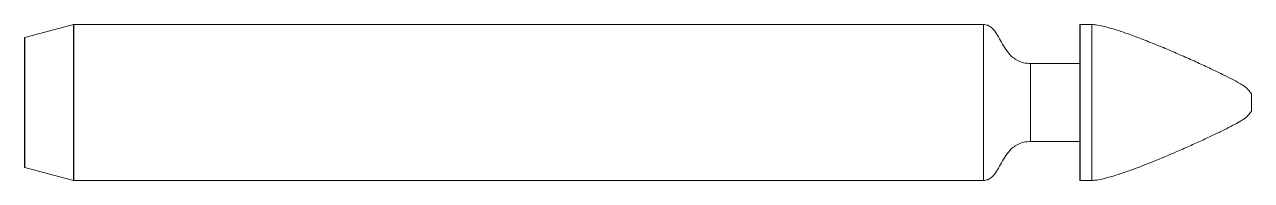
# Model space of a CAD drawing. Header units: millimetres. Extents: x -50 to 0, y -3.2 to 3.2.
import ezdxf

# ---------------------------------------------------------------- set-up
doc = ezdxf.new("R2010")
doc.units = ezdxf.units.MM

msp = doc.modelspace()

# ---------------------------------------------------------------- linework, layer by layer
at = {"color": 7, "linetype": 'Continuous', "lineweight": 15}
for p, q in [((-48.003, 3.174), (-49.985, 2.643)), ((-10.922, 3.175), (-47.997, 3.175)), ((-7, -3.155), (-7, 3.155)), ((-6.5, 3.175), (-6.98, 3.175)), ((-50, -2.624), (-50, 2.624)), ((-7, 1.587), (-9, 1.587)), ((0, 0.328), (0, -0.328)), ((-9, -1.587), (-7, -1.587)), ((-49.985, -2.643), (-48.003, -3.174)), ((-47.997, -3.175), (-10.922, -3.175)), ((-6.98, -3.175), (-6.5, -3.175))]:
    msp.add_line(p, q, dxfattribs=at)
at = {"color": 8, "linetype": 'Continuous', "lineweight": 15}
for p, q in [((-48.003, -3.174), (-48.003, 3.174)), ((-47.997, 3.175), (-47.997, -3.175)), ((-10.922, 3.175), (-10.922, -3.175)), ((-6.98, 3.175), (-6.98, -3.175)), ((-6.5, 3.175), (-6.5, -3.175)), ((-49.985, 2.643), (-49.985, -2.643)), ((-9, 1.587), (-9, -1.587))]:
    msp.add_line(p, q, dxfattribs=at)
at = {"color": 7, "linetype": 'Continuous', "lineweight": 15}
for centre, start, end in [((-47.997, 3.155), 90, 105), ((-6.98, 3.155), 90, 180), ((-49.98, 2.624), 105, 180), ((-49.98, -2.624), 180, 255), ((-47.997, -3.155), 255, 270), ((-6.98, -3.155), 180, 270)]:
    msp.add_arc(centre, 0.02, start, end, dxfattribs=at)
for points, knots in [([(-9, 1.587), (-9.096, 1.593), (-9.277, 1.603), (-9.524, 1.694), (-9.758, 1.85), (-9.966, 2.084), (-10.147, 2.376), (-10.303, 2.665), (-10.447, 2.899), (-10.595, 3.06), (-10.747, 3.158), (-10.863, 3.169), (-10.922, 3.175)], [0, 0, 0, 0, 0.1091101, 0.2051086, 0.2948566, 0.4266127, 0.558175, 0.6851926, 0.8006261, 0.8692626, 0.9333863, 1, 1, 1, 1]), ([(0, 0.328), (-0.002, 0.341), (-0.007, 0.372), (-0.044, 0.417), (-0.086, 0.465), (-0.134, 0.519), (-0.179, 0.573), (-0.246, 0.632), (-0.346, 0.701), (-0.528, 0.809), (-0.812, 0.961), (-1.207, 1.16), (-1.678, 1.387), (-2.207, 1.632), (-2.776, 1.887), (-3.366, 2.141), (-3.964, 2.389), (-4.551, 2.62), (-5.108, 2.824), (-5.581, 2.982), (-5.963, 3.089), (-6.251, 3.157), (-6.425, 3.17), (-6.5, 3.175)], [0, 0, 0, 0, 0.0054917, 0.0128083, 0.0238555, 0.0322597, 0.0428673, 0.0533454, 0.0693948, 0.0933514, 0.1418564, 0.2044194, 0.2782195, 0.3604223, 0.4481901, 0.5386861, 0.6290778, 0.7188077, 0.8024129, 0.8768899, 0.9270953, 0.9685152, 1, 1, 1, 1]), ([(-6.5, -3.175), (-6.433, -3.171), (-6.279, -3.16), (-6.025, -3.104), (-5.702, -3.017), (-5.312, -2.893), (-4.728, -2.688), (-3.973, -2.395), (-3.192, -2.068), (-2.534, -1.779), (-2.024, -1.548), (-1.551, -1.327), (-1.132, -1.123), (-0.779, -0.944), (-0.518, -0.803), (-0.346, -0.701), (-0.246, -0.632), (-0.179, -0.573), (-0.134, -0.519), (-0.086, -0.465), (-0.044, -0.417), (-0.007, -0.372), (-0.002, -0.341), (0, -0.328)], [0, 0, 0, 0, 0.028132, 0.064514, 0.108319, 0.168137, 0.235188, 0.367353, 0.506728, 0.588875, 0.667738, 0.74113, 0.806865, 0.862762, 0.906649, 0.930606, 0.946655, 0.957133, 0.967741, 0.976145, 0.987192, 0.994508, 1, 1, 1, 1]), ([(-10.922, -3.175), (-10.863, -3.169), (-10.747, -3.158), (-10.595, -3.06), (-10.447, -2.899), (-10.303, -2.665), (-10.147, -2.376), (-9.966, -2.084), (-9.758, -1.85), (-9.524, -1.694), (-9.277, -1.603), (-9.096, -1.593), (-9, -1.587)], [0, 0, 0, 0, 0.066614, 0.130737, 0.199374, 0.314807, 0.441825, 0.573387, 0.705143, 0.794891, 0.89089, 1, 1, 1, 1])]:
    msp.add_open_spline(points, degree=3, knots=knots, dxfattribs=at)

doc.saveas('drawing.dxf')
